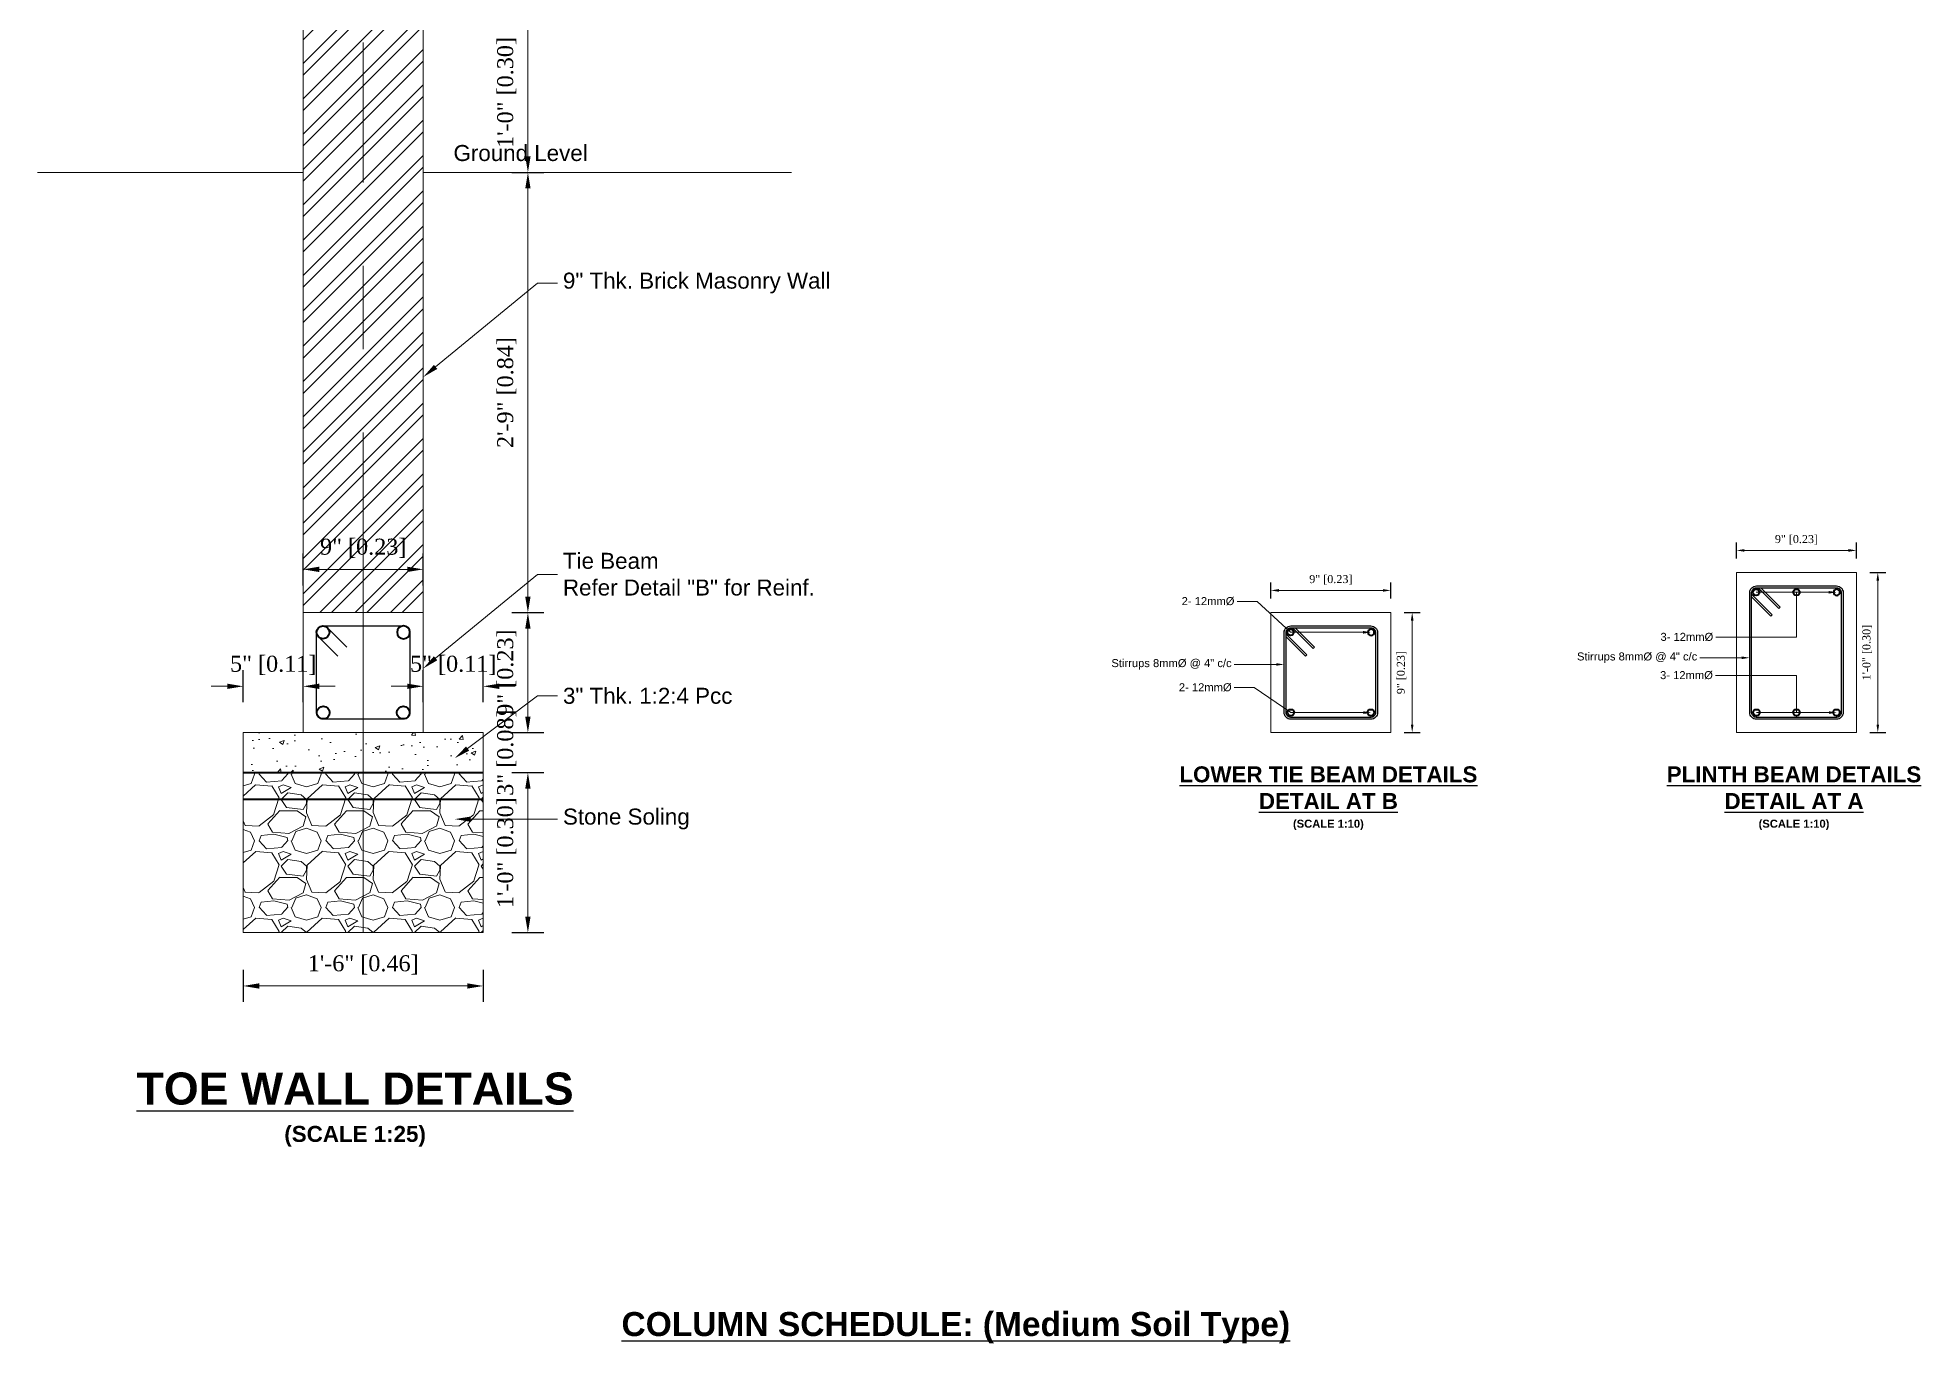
# Model space of a CAD drawing. Header units: feet. Extents: x 4160 to 31260, y -20219 to -1382.
# Drawn here: x 20738.2 to 20879.4, y -5395.6 to -5297.7 of the extents above; entities that cross this region are included whole.
import ezdxf
from ezdxf import colors
from ezdxf.entities.mleader import LeaderData, LeaderLine
from ezdxf.math import Vec2, Vec3

# ---------------------------------------------------------------- set-up
doc = ezdxf.new("R2010")
doc.units = ezdxf.units.FT
doc.header["$LTSCALE"] = 50
doc.header["$MEASUREMENT"] = 0
doc.header["$PDMODE"] = 34
doc.linetypes.add('CENTER2', pattern=[1.125, 0.75, -0.125, 0.125, -0.125])
for name, color, linetype, lineweight in [('IES_WR_Center Line', 7, 'CENTER2', 13), ('IES_WR_Dimension', 7, 'Continuous', 15), ('IES_WR_GL', 3, 'ORIGINAL_GL', 15), ('IES_WR_Hatch ANSI31', 8, 'Continuous', 15), ('IES_WR_Leader', 7, 'Continuous', 15), ('IES_WR_Rebar Concrete Line', 2, 'Continuous', 15), ('IES_WR_Stirrups', 6, 'Continuous', 25), ('IES_WR_Text Structure', 70, 'Continuous', 20), ('Reinforcement', 1, 'Continuous', 40), ('wall', 6, 'Continuous', 40)]:
    doc.layers.add(name, color=color, linetype=linetype, lineweight=lineweight)
doc.layers.add('IES_WR_TEMPLATE-TITLE TEXT', color=7, linetype='Continuous')
doc.styles.add('arial', font='times.ttf')
doc.styles.add('Arial Annotation', font='arial.ttf', dxfattribs={"height": 0.06})
doc.styles.get("Standard").update_dxf_attribs({"font": 'arial.ttf'})
doc.linetypes.add('ORIGINAL_GL', pattern='A,10,-1,["V",Standard,S=2,R=180,X=1,Y=0],-1,0', length=12)
doc.dimstyles.new('SECS', dxfattribs={"dimtxt": 0.06, "dimasz": 0.06, "dimexe": 0.06, "dimexo": 0, "dimgap": 0.04, "dimtad": 1, "dimdec": 0, "dimzin": 3, "dimdsep": 46, "dimlunit": 4, "dimtxsty": 'arial', "dimcen": 1.25, "dimclrd": 256, "dimclrt": 3, "dimadec": 0, "dimazin": 0, "dimtfac": 1, "dimtdec": 0, "dimtix": 1, "dimtofl": 0, "dimtmove": 2, "dimatfit": 1, "dimfxl": 0.06, "dimfxlon": 1, "dimtolj": 1, "dimtzin": 0, "dimlwd": -1, "dimarcsym": 0})

# ---------------------------------------------------------------- blocks, each defined once
blk = doc.blocks.new('REBAR CUT')
at = {"layer": 'Reinforcement'}
blk.add_circle((0, 0), 0.024, dxfattribs=at)
blk = doc.blocks.new('*D413')
at = {"layer": 'Defpoints', "color": 0, "transparency": 16777216}
for p in [(20753.58, -5364.8), (20771.58, -5364.8), (20771.58, -5368.8)]:
    blk.add_point(p, dxfattribs=at)
at = {"layer": 'IES_WR_Dimension', "color": 0, "lineweight": -2, "transparency": 16777216}
for p, q in [((20753.58, -5367.6), (20753.58, -5370)), ((20771.58, -5367.6), (20771.58, -5370))]:
    blk.add_line(p, q, dxfattribs=at)
at = {"layer": 'IES_WR_Dimension', "transparency": 16777216}
blk.add_line((20754.78, -5368.8), (20770.38, -5368.8), dxfattribs=at)
for points in [[(20754.78, -5368.6), (20754.78, -5369), (20753.58, -5368.8)], [(20770.38, -5368.6), (20770.38, -5369), (20771.58, -5368.8)]]:
    blk.add_solid(points, dxfattribs=at)
at = {"layer": 'IES_WR_Dimension', "color": 3, "transparency": 16777216, "insert": (20762.58, -5367.22), "char_height": 1.2, "attachment_point": 5, "style": 'arial'}
blk.add_mtext('\\A1;1\'-6" [0.46]', dxfattribs=at)
blk = doc.blocks.new('*D414')
at = {"layer": 'Defpoints', "color": 0, "transparency": 16777216}
for p in [(20771.58, -5352.8), (20774.93, -5352.8), (20771.58, -5364.8)]:
    blk.add_point(p, dxfattribs=at)
at = {"layer": 'IES_WR_Dimension', "color": 0, "lineweight": -2, "transparency": 16777216}
for p, q in [((20773.73, -5352.8), (20776.13, -5352.8)), ((20773.73, -5364.8), (20776.13, -5364.8))]:
    blk.add_line(p, q, dxfattribs=at)
at = {"layer": 'IES_WR_Dimension', "transparency": 16777216}
blk.add_line((20774.93, -5363.6), (20774.93, -5354), dxfattribs=at)
for points in [[(20774.73, -5354), (20775.13, -5354), (20774.93, -5352.8)], [(20774.73, -5363.6), (20775.13, -5363.6), (20774.93, -5364.8)]]:
    blk.add_solid(points, dxfattribs=at)
at = {"layer": 'IES_WR_Dimension', "color": 3, "transparency": 16777216, "insert": (20773.35, -5358.8), "char_height": 1.2, "attachment_point": 5, "rotation": 90, "style": 'arial'}
blk.add_mtext('\\A1;1\'-0" [0.30]', dxfattribs=at)
blk = doc.blocks.new('*D415')
at = {"layer": 'Defpoints', "color": 0, "transparency": 16777216}
for p in [(20771.58, -5349.8), (20774.93, -5349.8), (20771.58, -5352.8)]:
    blk.add_point(p, dxfattribs=at)
at = {"layer": 'IES_WR_Dimension', "transparency": 16777216}
for p, q in [((20774.93, -5348.6), (20774.93, -5347.4)), ((20774.93, -5354), (20774.93, -5355.2))]:
    blk.add_line(p, q, dxfattribs=at)
at = {"layer": 'IES_WR_Dimension', "color": 0, "lineweight": -2, "transparency": 16777216}
for p, q in [((20773.73, -5349.8), (20776.13, -5349.8)), ((20773.73, -5352.8), (20776.13, -5352.8))]:
    blk.add_line(p, q, dxfattribs=at)
at = {"layer": 'IES_WR_Dimension', "transparency": 16777216}
for points in [[(20774.73, -5348.6), (20775.13, -5348.6), (20774.93, -5349.8)], [(20774.73, -5354), (20775.13, -5354), (20774.93, -5352.8)]]:
    blk.add_solid(points, dxfattribs=at)
at = {"layer": 'IES_WR_Dimension', "color": 3, "transparency": 16777216, "insert": (20773.35, -5351.3), "char_height": 1.2, "attachment_point": 5, "rotation": 90, "style": 'arial'}
blk.add_mtext('\\A1;3" [0.08]', dxfattribs=at)
blk = doc.blocks.new('*D416')
at = {"layer": 'Defpoints', "color": 0, "transparency": 16777216}
for p in [(20767.08, -5340.8), (20774.93, -5340.8), (20771.58, -5349.8)]:
    blk.add_point(p, dxfattribs=at)
at = {"layer": 'IES_WR_Dimension', "color": 0, "lineweight": -2, "transparency": 16777216}
for p, q in [((20773.73, -5340.8), (20776.13, -5340.8)), ((20773.73, -5349.8), (20776.13, -5349.8))]:
    blk.add_line(p, q, dxfattribs=at)
at = {"layer": 'IES_WR_Dimension', "transparency": 16777216}
blk.add_line((20774.93, -5348.6), (20774.93, -5342), dxfattribs=at)
for points in [[(20774.73, -5342), (20775.13, -5342), (20774.93, -5340.8)], [(20774.73, -5348.6), (20775.13, -5348.6), (20774.93, -5349.8)]]:
    blk.add_solid(points, dxfattribs=at)
at = {"layer": 'IES_WR_Dimension', "color": 3, "transparency": 16777216, "insert": (20773.35, -5345.3), "char_height": 1.2, "attachment_point": 5, "rotation": 90, "style": 'arial'}
blk.add_mtext('\\A1;9" [0.23]', dxfattribs=at)
blk = doc.blocks.new('*D417')
at = {"layer": 'Defpoints', "color": 0, "transparency": 16777216}
for p in [(20767.08, -5307.8), (20774.93, -5307.8), (20767.08, -5340.8)]:
    blk.add_point(p, dxfattribs=at)
at = {"layer": 'IES_WR_Dimension', "color": 0, "lineweight": -2, "transparency": 16777216}
for p, q in [((20773.73, -5307.8), (20776.13, -5307.8)), ((20773.73, -5340.8), (20776.13, -5340.8))]:
    blk.add_line(p, q, dxfattribs=at)
at = {"layer": 'IES_WR_Dimension', "transparency": 16777216}
blk.add_line((20774.93, -5339.6), (20774.93, -5309), dxfattribs=at)
for points in [[(20774.73, -5309), (20775.13, -5309), (20774.93, -5307.8)], [(20774.73, -5339.6), (20775.13, -5339.6), (20774.93, -5340.8)]]:
    blk.add_solid(points, dxfattribs=at)
at = {"layer": 'IES_WR_Dimension', "color": 3, "transparency": 16777216, "insert": (20773.35, -5324.3), "char_height": 1.2, "attachment_point": 5, "rotation": 90, "style": 'arial'}
blk.add_mtext('\\A1;2\'-9" [0.84]', dxfattribs=at)
blk = doc.blocks.new('*D418')
at = {"layer": 'Defpoints', "color": 0, "transparency": 16777216}
for p in [(20767.08, -5295.8), (20774.93, -5295.8), (20767.08, -5307.8)]:
    blk.add_point(p, dxfattribs=at)
at = {"layer": 'IES_WR_Dimension', "color": 0, "lineweight": -2, "transparency": 16777216}
for p, q in [((20773.73, -5295.8), (20776.13, -5295.8)), ((20773.73, -5307.8), (20776.13, -5307.8))]:
    blk.add_line(p, q, dxfattribs=at)
at = {"layer": 'IES_WR_Dimension', "transparency": 16777216}
blk.add_line((20774.93, -5306.6), (20774.93, -5297), dxfattribs=at)
for points in [[(20774.73, -5297), (20775.13, -5297), (20774.93, -5295.8)], [(20774.73, -5306.6), (20775.13, -5306.6), (20774.93, -5307.8)]]:
    blk.add_solid(points, dxfattribs=at)
at = {"layer": 'IES_WR_Dimension', "color": 3, "transparency": 16777216, "insert": (20773.35, -5301.8), "char_height": 1.2, "attachment_point": 5, "rotation": 90, "style": 'arial'}
blk.add_mtext('\\A1;1\'-0" [0.30]', dxfattribs=at)
blk = doc.blocks.new('*D420')
at = {"layer": 'Defpoints', "color": 0, "transparency": 16777216}
for p in [(20758.08, -5346.33), (20753.58, -5349.8), (20758.08, -5349.8)]:
    blk.add_point(p, dxfattribs=at)
at = {"layer": 'IES_WR_Dimension', "color": 0, "lineweight": -2, "transparency": 16777216}
for p, q in [((20753.58, -5347.53), (20753.58, -5345.13)), ((20758.08, -5347.53), (20758.08, -5345.13))]:
    blk.add_line(p, q, dxfattribs=at)
at = {"layer": 'IES_WR_Dimension', "transparency": 16777216}
for p, q in [((20752.38, -5346.33), (20751.18, -5346.33)), ((20759.28, -5346.33), (20760.48, -5346.33))]:
    blk.add_line(p, q, dxfattribs=at)
for points in [[(20752.38, -5346.13), (20752.38, -5346.53), (20753.58, -5346.33)], [(20759.28, -5346.13), (20759.28, -5346.53), (20758.08, -5346.33)]]:
    blk.add_solid(points, dxfattribs=at)
at = {"layer": 'IES_WR_Dimension', "color": 3, "transparency": 16777216, "insert": (20755.83, -5344.76), "char_height": 1.2, "attachment_point": 5, "style": 'arial'}
blk.add_mtext('\\A1;5" [0.11]', dxfattribs=at)
blk = doc.blocks.new('*D421')
at = {"layer": 'Defpoints', "color": 0, "transparency": 16777216}
for p in [(20767.08, -5346.33), (20767.08, -5349.8), (20771.58, -5349.8)]:
    blk.add_point(p, dxfattribs=at)
at = {"layer": 'IES_WR_Dimension', "color": 0, "lineweight": -2, "transparency": 16777216}
for p, q in [((20767.08, -5347.53), (20767.08, -5345.13)), ((20771.58, -5347.53), (20771.58, -5345.13))]:
    blk.add_line(p, q, dxfattribs=at)
at = {"layer": 'IES_WR_Dimension', "transparency": 16777216}
for p, q in [((20765.88, -5346.33), (20764.68, -5346.33)), ((20772.78, -5346.33), (20773.98, -5346.33))]:
    blk.add_line(p, q, dxfattribs=at)
for points in [[(20765.88, -5346.13), (20765.88, -5346.53), (20767.08, -5346.33)], [(20772.78, -5346.13), (20772.78, -5346.53), (20771.58, -5346.33)]]:
    blk.add_solid(points, dxfattribs=at)
at = {"layer": 'IES_WR_Dimension', "color": 3, "transparency": 16777216, "insert": (20769.33, -5344.76), "char_height": 1.2, "attachment_point": 5, "style": 'arial'}
blk.add_mtext('\\A1;5" [0.11]', dxfattribs=at)
blk = doc.blocks.new('*D422')
at = {"layer": 'Defpoints', "color": 0, "transparency": 16777216}
for p in [(20767.08, -5337.56), (20758.08, -5340.8), (20767.08, -5340.8)]:
    blk.add_point(p, dxfattribs=at)
at = {"layer": 'IES_WR_Dimension', "color": 0, "lineweight": -2, "transparency": 16777216}
for p, q in [((20758.08, -5338.76), (20758.08, -5336.36)), ((20767.08, -5338.76), (20767.08, -5336.36))]:
    blk.add_line(p, q, dxfattribs=at)
at = {"layer": 'IES_WR_Dimension', "transparency": 16777216}
blk.add_line((20759.28, -5337.56), (20765.88, -5337.56), dxfattribs=at)
for points in [[(20759.28, -5337.36), (20759.28, -5337.76), (20758.08, -5337.56)], [(20765.88, -5337.36), (20765.88, -5337.76), (20767.08, -5337.56)]]:
    blk.add_solid(points, dxfattribs=at)
at = {"layer": 'IES_WR_Dimension', "color": 3, "transparency": 16777216, "insert": (20762.58, -5335.98), "char_height": 1.2, "attachment_point": 5, "style": 'arial'}
blk.add_mtext('\\A1;9" [0.23]', dxfattribs=at)
blk = doc.blocks.new('*D424')
at = {"layer": 'Defpoints', "color": 0, "transparency": 16777216}
for p in [(20839.65, -5339.14), (20830.65, -5340.8), (20839.65, -5340.8)]:
    blk.add_point(p, dxfattribs=at)
at = {"layer": 'IES_WR_Dimension', "color": 0, "lineweight": -2, "transparency": 16777216}
for p, q in [((20830.65, -5339.74), (20830.65, -5338.54)), ((20839.65, -5339.74), (20839.65, -5338.54))]:
    blk.add_line(p, q, dxfattribs=at)
at = {"layer": 'IES_WR_Dimension', "transparency": 16777216}
blk.add_line((20831.25, -5339.14), (20839.05, -5339.14), dxfattribs=at)
for points in [[(20831.25, -5339.04), (20831.25, -5339.24), (20830.65, -5339.14)], [(20839.05, -5339.04), (20839.05, -5339.24), (20839.65, -5339.14)]]:
    blk.add_solid(points, dxfattribs=at)
at = {"layer": 'IES_WR_Dimension', "color": 3, "transparency": 16777216, "insert": (20835.15, -5338.35), "char_height": 0.6, "attachment_point": 5, "style": 'arial'}
blk.add_mtext('\\A1;9" [0.23]', dxfattribs=at)
blk = doc.blocks.new('*D425')
at = {"layer": 'Defpoints', "color": 0, "transparency": 16777216}
for p in [(20839.65, -5340.8), (20841.25, -5340.8), (20839.65, -5349.8)]:
    blk.add_point(p, dxfattribs=at)
at = {"layer": 'IES_WR_Dimension', "color": 0, "lineweight": -2, "transparency": 16777216}
for p, q in [((20840.65, -5340.8), (20841.85, -5340.8)), ((20840.65, -5349.8), (20841.85, -5349.8))]:
    blk.add_line(p, q, dxfattribs=at)
at = {"layer": 'IES_WR_Dimension', "transparency": 16777216}
blk.add_line((20841.25, -5349.2), (20841.25, -5341.4), dxfattribs=at)
for points in [[(20841.15, -5341.4), (20841.35, -5341.4), (20841.25, -5340.8)], [(20841.15, -5349.2), (20841.35, -5349.2), (20841.25, -5349.8)]]:
    blk.add_solid(points, dxfattribs=at)
at = {"layer": 'IES_WR_Dimension', "color": 3, "transparency": 16777216, "insert": (20840.46, -5345.3), "char_height": 0.6, "attachment_point": 5, "rotation": 90, "style": 'arial'}
blk.add_mtext('\\A1;9" [0.23]', dxfattribs=at)
blk = doc.blocks.new('*D426')
at = {"layer": 'Defpoints', "color": 0, "transparency": 16777216}
for p in [(20874.57, -5336.14), (20865.57, -5337.8), (20874.57, -5337.8)]:
    blk.add_point(p, dxfattribs=at)
at = {"layer": 'IES_WR_Dimension', "color": 0, "lineweight": -2, "transparency": 16777216}
for p, q in [((20865.57, -5336.74), (20865.57, -5335.54)), ((20874.57, -5336.74), (20874.57, -5335.54))]:
    blk.add_line(p, q, dxfattribs=at)
at = {"layer": 'IES_WR_Dimension', "transparency": 16777216}
blk.add_line((20866.17, -5336.14), (20873.97, -5336.14), dxfattribs=at)
for points in [[(20866.17, -5336.04), (20866.17, -5336.24), (20865.57, -5336.14)], [(20873.97, -5336.04), (20873.97, -5336.24), (20874.57, -5336.14)]]:
    blk.add_solid(points, dxfattribs=at)
at = {"layer": 'IES_WR_Dimension', "color": 3, "transparency": 16777216, "insert": (20870.07, -5335.35), "char_height": 0.6, "attachment_point": 5, "style": 'arial'}
blk.add_mtext('\\A1;9" [0.23]', dxfattribs=at)
blk = doc.blocks.new('*D427')
at = {"layer": 'Defpoints', "color": 0, "transparency": 16777216}
for p in [(20874.57, -5337.8), (20876.17, -5337.8), (20874.57, -5349.8)]:
    blk.add_point(p, dxfattribs=at)
at = {"layer": 'IES_WR_Dimension', "color": 0, "lineweight": -2, "transparency": 16777216}
for p, q in [((20875.57, -5337.8), (20876.77, -5337.8)), ((20875.57, -5349.8), (20876.77, -5349.8))]:
    blk.add_line(p, q, dxfattribs=at)
at = {"layer": 'IES_WR_Dimension', "transparency": 16777216}
blk.add_line((20876.17, -5349.2), (20876.17, -5338.4), dxfattribs=at)
for points in [[(20876.07, -5338.4), (20876.27, -5338.4), (20876.17, -5337.8)], [(20876.07, -5349.2), (20876.27, -5349.2), (20876.17, -5349.8)]]:
    blk.add_solid(points, dxfattribs=at)
at = {"layer": 'IES_WR_Dimension', "color": 3, "transparency": 16777216, "insert": (20875.38, -5343.8), "char_height": 0.6, "attachment_point": 5, "rotation": 90, "style": 'arial'}
blk.add_mtext('\\A1;1\'-0" [0.30]', dxfattribs=at)

msp = doc.modelspace()

# ---------------------------------------------------------------- hatches: boundary and pattern name
at = {"layer": 'IES_WR_Hatch ANSI31'}
h = msp.add_hatch(dxfattribs=at)
h.set_pattern_fill('ANSI32', color=256, scale=0.25)
h.set_pattern_definition([(45, (20243.2902, -5307.9408), (-1.325825, 1.325825), []), (45, (20244.174, -5307.9408), (-1.325825, 1.325825), [])])
h.paths.add_polyline_path([(20758.08, -5340.8), (20767.08, -5340.8), (20767.08, -5295.8), (20758.08, -5295.8)])
h = msp.add_hatch(dxfattribs=at)
h.set_pattern_fill('AR-CONC', color=256, scale=0.025)
h.set_pattern_definition([(50, (20243.2902, -5307.9408), (3.586301, -0.31376), [0.375, -4.125]), (355, (20243.29, -5307.9408), (-0.693757, 3.76096), [0.3, -3.3]), (100.45144, (20243.589, -5307.967), (2.892544, 3.4472), [0.3187, -3.50571]), (46.1842, (20243.29, -5306.941), (5.336207, -0.827596), [0.5625, -6.1875]), (96.6356, (20243.735, -5307.01), (4.67331, 4.870593), [0.47805, -5.25857]), (351.1842, (20243.29, -5306.941), (4.67331, 4.870593), [0.45, -4.95]), (21, (20243.7902, -5307.1908), (2.984535, -2.013094), [0.375, -4.125]), (326, (20243.79, -5307.1908), (1.216577, 3.62575), [0.3, -3.3]), (71.45144, (20244.039, -5307.3586), (4.201112, 1.612656), [0.3187, -3.50571]), (37.5, (20243.2902, -5307.9408), (0.0607993, 1.6644693), [0, -3.26, 0, -3.35, 0, -3.3125]), (7.5, (20243.2902, -5307.9408), (1.3153477, 1.9720586), [0, -1.91, 0, -3.185, 0, -1.2625]), (327.5, (20242.1752, -5307.9408), (2.6691122, -0.1127744), [0, -1.25, 0, -3.9, 0, -5.175]), (317.5, (20241.6752, -5307.9408), (2.915931, 0.500525), [0, -1.625, 0, -2.59, 0, -3.675])])
h.paths.add_polyline_path([(20762.58, -5352.8), (20771.58, -5352.8), (20771.58, -5349.8), (20762.58, -5349.8)])
h.paths.add_polyline_path([(20762.58, -5352.8), (20762.58, -5349.8), (20758.08, -5349.8), (20753.58, -5349.8), (20753.58, -5352.8)])
h = msp.add_hatch(dxfattribs=at)
h.set_pattern_fill('GRAVEL', color=256, scale=0.25)
h.set_pattern_definition([(228.01279, (20246.89016, -5302.9408), (-40, -45), [0.67268, -66.59544]), (184.96974, (20246.44016, -5303.4408), (60, 5), [1.15434, -114.279624]), (132.51045, (20245.29016, -5303.5408), (50, -55), [0.81394, -80.580163]), (267.27369, (20243.34016, -5304.7908), (5, 100), [1.05119, -104.06779]), (292.833654, (20243.29016, -5305.8408), (-25, 60), [1.030775, -102.046866]), (357.27369, (20243.69016, -5306.7908), (-100, 5), [1.05119, -104.06779]), (37.69424, (20244.74016, -5306.8408), (-65, -50), [1.390145, -137.624243]), (72.25533, (20245.84016, -5305.9908), (35, 110), [1.31244, -129.931607]), (121.429566, (20246.24016, -5304.7408), (-40, 65), [1.05475, -104.420366]), (175.23636, (20245.69016, -5303.8408), (55, -5), [1.20416, -59.003813]), (222.397438, (20244.49016, -5303.7408), (-60, -55), [1.55724, -154.166875]), (138.81407, (20248.29016, -5304.8408), (-35, 30), [0.531505, -52.619224]), (171.469234, (20247.89016, -5304.4908), (65, -10), [1.011185, -100.107557]), (225, (20246.89, -5304.3408), (-6e-16, -5), [0.707105, -6.363963]), (203.19859, (20246.54016, -5303.7408), (25, 10), [0.38079, -37.698076]), (291.8014, (20246.1902, -5303.8908), (-5, 15), [0.538515, -26.38731]), (30.96376, (20246.39016, -5304.3908), (15, 10), [0.874645, -28.280114]), (161.56505, (20247.1402, -5303.9408), (10, -5), [0.632455, -15.178933]), (16.38954, (20243.29016, -5303.8908), (50, 15), [0.886, -87.714226]), (70.346176, (20244.14016, -5303.6408), (-20, -55), [0.743305, -73.58704]), (293.19859, (20247.14016, -5302.9408), (-10, 25), [0.761575, -37.31729]), (343.61046, (20247.44016, -5303.6408), (-50, 15), [0.886, -87.714226]), (339.44395, (20243.29016, -5306.9908), (-25, 10), [0.8544, -41.86562]), (294.77514, (20244.09016, -5307.2908), (-25, 55), [0.71589, -70.873215]), (66.80141, (20247.19016, -5307.9408), (10, 25), [0.761575, -37.31729]), (17.354025, (20247.49016, -5307.2408), (-65, -20), [0.838155, -82.97712]), (69.44395, (20244.74016, -5307.9408), (-10, -25), [0.4272, -42.29282]), (101.30993, (20246.8902, -5307.9408), (-5, 20), [0.25495, -25.240148]), (165.96376, (20246.8402, -5307.6908), (15, -5), [1.030775, -19.584753]), (186.009006, (20245.84016, -5307.4408), (50, 5), [0.95525, -94.569616]), (303.69007, (20246.3902, -5304.8408), (-5, 10), [0.72111, -17.306646]), (353.157227, (20246.79016, -5305.4408), (85, -10), [1.25897, -124.637813]), (60.9454, (20248.04016, -5305.5908), (-20, -35), [0.51478, -50.96337]), (90, (20248.29, -5305.141), (-5, 5), [0.3, -4.7]), (120.25644, (20245.74016, -5307.2908), (20, -35), [0.69462, -68.7676]), (48.01279, (20245.39016, -5306.6908), (40, 45), [1.34536, -65.92276]), (0, (20246.29, -5305.691), (5, 5), [1.3, -3.7]), (325.304846, (20247.59016, -5305.6908), (50, -35), [0.79057, -78.26637]), (254.0546, (20248.24016, -5306.1408), (-5, -20), [0.72801, -35.67254]), (207.645975, (20248.04016, -5306.8408), (-95, -50), [1.185325, -117.34737]), (175.42608, (20246.99016, -5307.3908), (-65, 5), [1.253995, -124.145367])])
h.paths.add_polyline_path([(20762.58, -5352.8), (20753.58, -5352.8), (20753.58, -5364.8), (20762.58, -5364.8)])
h.paths.add_polyline_path([(20771.58, -5352.8), (20762.58, -5352.8), (20762.58, -5364.8), (20771.58, -5364.8)])

# ---------------------------------------------------------------- linework, layer by layer
at = {"layer": 'IES_WR_Center Line'}
msp.add_line((20762.58, -5364.8), (20762.58, -5298.06), dxfattribs=at)
at = {"layer": 'IES_WR_GL', "ltscale": 0.025}
for p, q in [((20738.16, -5307.8), (20758.08, -5307.8)), ((20767.08, -5307.8), (20794.69, -5307.8))]:
    msp.add_line(p, q, dxfattribs=at)
at = {"layer": 'IES_WR_Rebar Concrete Line'}
msp.add_line((20753.58, -5349.8), (20771.58, -5349.8), dxfattribs=at)
for points in [[(20767.08, -5340.8), (20767.08, -5295.8), (20758.08, -5295.8), (20758.08, -5340.8)], [(20753.58, -5352.8), (20753.58, -5349.8)], [(20771.58, -5352.8), (20771.58, -5349.8)]]:
    msp.add_lwpolyline(points, dxfattribs=at)
for points in [[(20865.57, -5337.8), (20874.57, -5337.8), (20874.57, -5349.8), (20865.57, -5349.8)], [(20758.08, -5340.8), (20767.08, -5340.8), (20767.08, -5349.8), (20758.08, -5349.8)], [(20830.65, -5340.8), (20839.65, -5340.8), (20839.65, -5349.8), (20830.65, -5349.8)], [(20753.58, -5352.8), (20771.58, -5352.8), (20771.58, -5364.8), (20753.58, -5364.8)]]:
    msp.add_lwpolyline(points, close=True, dxfattribs=at)
at = {"layer": 'IES_WR_Stirrups'}
for p, q in [((20868.16, -5341.07), (20868.26, -5340.97)), ((20868.84, -5340.39), (20868.74, -5340.49)), ((20833.24, -5344.07), (20833.34, -5343.97)), ((20833.92, -5343.39), (20833.82, -5343.49))]:
    msp.add_line(p, q, dxfattribs=at)
for points in [[(20867.07, -5338.8), (20873.07, -5338.8, -0.414214), (20873.57, -5339.3), (20873.57, -5348.3, -0.414214), (20873.07, -5348.8), (20867.07, -5348.8, -0.414214), (20866.57, -5348.3), (20866.57, -5339.3, -0.414214)], [(20867.07, -5338.94), (20873.07, -5338.94, -0.414214), (20873.43, -5339.3), (20873.43, -5348.3, -0.414214), (20873.07, -5348.66), (20867.07, -5348.66, -0.414214), (20866.71, -5348.3), (20866.71, -5339.3, -0.414214)], [(20759.58, -5341.8), (20765.58, -5341.8, -0.414214), (20766.08, -5342.3), (20766.08, -5348.3, -0.414214), (20765.58, -5348.8), (20759.58, -5348.8, -0.414214), (20759.08, -5348.3), (20759.08, -5342.3, -0.414214)], [(20832.15, -5341.8), (20838.15, -5341.8, -0.414214), (20838.65, -5342.3), (20838.65, -5348.3, -0.414214), (20838.15, -5348.8), (20832.15, -5348.8, -0.414214), (20831.65, -5348.3), (20831.65, -5342.3, -0.414214)], [(20832.15, -5341.94), (20838.15, -5341.94, -0.414214), (20838.51, -5342.3), (20838.51, -5348.3, -0.414214), (20838.15, -5348.66), (20832.15, -5348.66, -0.414214), (20831.79, -5348.3), (20831.79, -5342.3, -0.414214)]]:
    msp.add_lwpolyline(points, format="xyb", close=True, dxfattribs=at)
for points in [[(20866.71, -5339.42), (20868.26, -5340.97)], [(20866.71, -5339.62), (20868.16, -5341.07)], [(20867.19, -5338.94), (20868.74, -5340.49)], [(20867.39, -5338.94), (20868.84, -5340.39)], [(20759.22, -5342.62), (20760.67, -5344.07)], [(20759.9, -5341.94), (20761.35, -5343.39)], [(20831.79, -5342.42), (20833.34, -5343.97)], [(20831.79, -5342.62), (20833.24, -5344.07)], [(20832.27, -5341.94), (20833.82, -5343.49)], [(20832.47, -5341.94), (20833.92, -5343.39)]]:
    msp.add_lwpolyline(points, dxfattribs=at)
at = {"layer": 'wall', "ltscale": 0.1}
for p, q in [((20753.58, -5352.8), (20771.58, -5352.8)), ((20753.58, -5354.8), (20771.58, -5354.8))]:
    msp.add_line(p, q, dxfattribs=at)

# ---------------------------------------------------------------- block references
for p, xscale, yscale, zscale in [((20867.05, -5339.28), 10, 10, 10), ((20870.07, -5339.28), 10, 10, 10), ((20873.09, -5339.28), -10, 10, 10), ((20759.56, -5342.28), 20, 20, 20), ((20765.6, -5342.28), -20, 20, 20), ((20832.13, -5342.28), 10, 10, 10), ((20838.17, -5342.28), -10, 10, 10), ((20759.58, -5348.3), 20, 20, 20), ((20765.58, -5348.3), 20, 20, 20), ((20832.15, -5348.3), 10, 10, 10), ((20838.15, -5348.3), 10, 10, 10), ((20867.07, -5348.3), 10, 10, 10), ((20870.07, -5348.3), 10, 10, 10), ((20873.07, -5348.3), 10, 10, 10)]:
    msp.add_blockref('REBAR CUT', p, dxfattribs=dict(xscale=xscale, yscale=yscale, zscale=zscale))

# ---------------------------------------------------------------- texts
at = {"layer": 'IES_WR_TEMPLATE-TITLE TEXT', "attachment_point": 1, "style": 'Arial Annotation'}
for s, insert, char_height, width in [('\\pxqc;{\\fArial|b1|i0|c0|p34;\\LLOWER TIE BEAM DETAILS\\PDETAIL AT B\\P\\H0.5x;\\l(SCALE 1:10)}', (20819.62, -5352.33), 1.2, 30.6909), ('\\pxqc;{\\fArial|b1|i0|c0|p34;\\LPLINTH BEAM DETAILS\\PDETAIL AT A\\P\\H0.5x;\\l(SCALE 1:10)}', (20854.54, -5352.33), 1.2, 30.6909), ('\\pxqc;{\\fArial|b1|i0|c0|p34;\\LTOE WALL DETAILS\\P\\H0.5x;\\l(SCALE 1:25)}', (20731.28, -5375.29), 2.4, 61.3817), ('{\\fArial|b1|i0|c0|p34;\\LCOLUMN SCHEDULE: (Medium Soil Type)}', (20781.95, -5393.25), 1.8, 62.2926)]:
    msp.add_mtext(s, dxfattribs=dict(at, insert=insert, char_height=char_height, width=width))
at = {"layer": 'IES_WR_Text Structure', "insert": (20769.35, -5305.74), "char_height": 1.2, "width": 61.3817, "attachment_point": 1, "style": 'Arial Annotation'}
msp.add_mtext('Ground Level', dxfattribs=at)

# ---------------------------------------------------------------- dimensions: what is measured, and where the dimension line sits
at = {"layer": 'IES_WR_Dimension'}
for base, p1, p2, picture, middle in [((20774.93, -5295.8), (20767.08, -5307.8), (20767.08, -5295.8), '*D418', (20773.35, -5301.8)), ((20774.93, -5307.8), (20767.08, -5340.8), (20767.08, -5307.8), '*D417', (20773.35, -5324.3)), ((20876.17, -5337.8), (20874.57, -5349.8), (20874.57, -5337.8), '*D427', (20875.38, -5343.8)), ((20774.93, -5340.8), (20771.58, -5349.8), (20767.08, -5340.8), '*D416', (20773.35, -5345.3)), ((20841.25, -5340.8), (20839.65, -5349.8), (20839.65, -5340.8), '*D425', (20840.46, -5345.3)), ((20774.93, -5349.8), (20771.58, -5352.8), (20771.58, -5349.8), '*D415', (20773.35, -5351.3)), ((20774.93, -5352.8), (20771.58, -5364.8), (20771.58, -5352.8), '*D414', (20773.35, -5358.8))]:
    dim = msp.add_linear_dim(base=base, p1=p1, p2=p2, angle=90, dimstyle='SECS', override={"dimscale": 0, "dimtix": 1, "dimtofl": 0, "dimtmove": 2, "dimatfit": 1}, dxfattribs=at)
    dim.commit()
    dim.dimension.update_dxf_attribs({"geometry": picture, "text_midpoint": middle})
for base, p1, p2, picture, middle in [((20767.08, -5337.56), (20758.08, -5340.8), (20767.08, -5340.8), '*D422', (20762.58, -5335.98)), ((20874.57, -5336.14), (20865.57, -5337.8), (20874.57, -5337.8), '*D426', (20870.07, -5335.35)), ((20839.65, -5339.14), (20830.65, -5340.8), (20839.65, -5340.8), '*D424', (20835.15, -5338.35)), ((20758.08095765, -5346.33112648), (20753.58095765, -5349.80033563), (20758.08095765, -5349.80033563), '*D420', (20755.83095765, -5344.75506303)), ((20767.08095765, -5346.33112648), (20771.58095765, -5349.80033563), (20767.08095765, -5349.80033563), '*D421', (20769.33095765, -5344.75506303)), ((20771.58, -5368.8), (20753.58, -5364.8), (20771.58, -5364.8), '*D413', (20762.58, -5367.22))]:
    dim = msp.add_linear_dim(base=base, p1=p1, p2=p2, dimstyle='SECS', override={"dimscale": 0, "dimtix": 1, "dimtofl": 0, "dimtmove": 2, "dimatfit": 1}, dxfattribs=at)
    dim.commit()
    dim.dimension.update_dxf_attribs({"geometry": picture, "text_midpoint": middle})

# ---------------------------------------------------------------- leaders
at = {"layer": 'IES_WR_Leader'}
ml = msp.add_multileader_mtext('Standard', dxfattribs=at)
ml.set_content('9" Thk. Brick Masonry Wall', color=256, style='Arial Annotation')
ml.set_leader_properties(color=256, linetype='ByLayer', lineweight=-1)
ml.build(insert=Vec2(0, 0))
ml.multileader.update_dxf_attribs({"text_left_attachment_type": 2, "text_right_attachment_type": 2, "dogleg_length": 0.0749, "arrow_head_size": 1.2, "scale": 20})
ctx = ml.context
ctx.base_point, ctx.scale, ctx.char_height, ctx.arrow_head_size, ctx.landing_gap_size, ctx.plane_origin = Vec3(20777.16, -5316.09), 20, 1.2, 1.2, 0.4, Vec3(20769.45, -5326.97)
ctx.left_attachment, ctx.right_attachment = 2, 2
notes = []
notes.append((ctx, [(0, (1, 1, 0), (20775.66, -5316.09), (1, 0), 1.5, [(0, [(20767.08, -5323.14)], 0, [])])]))
ctx.mtext.insert, ctx.mtext.flow_direction = Vec3(20777.56, -5315.31), 5
ml = msp.add_multileader_mtext('Standard', dxfattribs=at)
ml.set_content('Tie Beam\\PRefer Detail "B" for Reinf.', color=256, style='Arial Annotation')
ml.set_leader_properties(color=256, linetype='ByLayer', lineweight=-1)
ml.build(insert=Vec2(0, 0))
ml.multileader.update_dxf_attribs({"text_left_attachment_type": 2, "text_right_attachment_type": 2, "dogleg_length": 0.0749, "arrow_head_size": 1.2, "scale": 20})
ctx = ml.context
ctx.base_point, ctx.scale, ctx.char_height, ctx.arrow_head_size, ctx.landing_gap_size, ctx.plane_origin = Vec3(20777.16, -5337.94), 20, 1.2, 1.2, 0.4, Vec3(20769.45, -5348.82)
ctx.left_attachment, ctx.right_attachment = 2, 2
notes.append((ctx, [(0, (1, 1, 0), (20775.66, -5337.94), (1, 0), 1.5, [(0, [(20767.08, -5344.99)], 0, [])])]))
ctx.mtext.insert, ctx.mtext.flow_direction = Vec3(20777.56, -5336.32), 5
ml = msp.add_multileader_mtext('Standard', dxfattribs=at)
ml.set_content('2- 12mm%%C', color=256, style='Arial Annotation')
ml.set_leader_properties(color=256, linetype='ByLayer', lineweight=-1)
ml.build(insert=Vec2(0, 0))
ml.multileader.update_dxf_attribs({"text_left_attachment_type": 2, "text_right_attachment_type": 2, "dogleg_length": 0.15, "arrow_head_size": 0.6, "scale": 10})
ctx = ml.context
ctx.base_point, ctx.scale, ctx.char_height, ctx.arrow_head_size, ctx.landing_gap_size, ctx.plane_origin = Vec3(20823.82, -5339.96), 10, 0.6, 0.6, 0.2, Vec3(20838.17, -5342.28)
ctx.left_attachment, ctx.right_attachment, ctx.text_align_type = 2, 2, 2
notes.append((ctx, [(0, (1, 1, 0), (20829.62, -5339.96), (-1, 0), 1.5, [(1, [(20838.17, -5342.28), (20832.13, -5342.28)], 0, [])])]))
ctx.mtext.insert, ctx.mtext.alignment, ctx.mtext.flow_direction = Vec3(20827.92, -5339.64), 3, 5
ml = msp.add_multileader_mtext('Standard', dxfattribs=at)
ml.set_content('3- 12mm%%C', color=256, style='Arial Annotation')
ml.set_leader_properties(color=256, linetype='ByLayer', lineweight=-1)
ml.build(insert=Vec2(0, 0))
ml.multileader.update_dxf_attribs({"text_left_attachment_type": 2, "text_right_attachment_type": 2, "dogleg_length": 0.15, "arrow_head_size": 0.6, "scale": 10})
ctx = ml.context
ctx.base_point, ctx.scale, ctx.char_height, ctx.arrow_head_size, ctx.landing_gap_size, ctx.plane_origin = Vec3(20859.73, -5342.65), 10, 0.6, 0.6, 0.2, Vec3(20873.09, -5342.28)
ctx.left_attachment, ctx.right_attachment, ctx.text_align_type = 2, 2, 2
notes.append((ctx, [(0, (1, 1, 0), (20870.07, -5342.65), (-1, 0), 6.05, [(2, [(20873.09, -5339.28), (20867.05, -5339.28), (20870.07, -5339.28)], 0, [])])]))
ctx.mtext.insert, ctx.mtext.alignment, ctx.mtext.flow_direction = Vec3(20863.83, -5342.32), 3, 5
ml = msp.add_multileader_mtext('Standard', dxfattribs=at)
ml.set_content('Stirrups 8mm%%C @ 4" c/c', color=256, style='Arial Annotation')
ml.set_leader_properties(color=256, linetype='ByLayer', lineweight=-1)
ml.build(insert=Vec2(0, 0))
ml.multileader.update_dxf_attribs({"text_left_attachment_type": 2, "text_right_attachment_type": 2, "dogleg_length": 0.15, "arrow_head_size": 0.6, "scale": 10})
ctx = ml.context
ctx.base_point, ctx.scale, ctx.char_height, ctx.arrow_head_size, ctx.landing_gap_size, ctx.plane_origin = Vec3(20818.53, -5344.69), 10, 0.6, 0.6, 0.2, Vec3(20831.65, -5344.69)
ctx.left_attachment, ctx.right_attachment, ctx.text_align_type = 2, 2, 2
notes.append((ctx, [(0, (1, 1, 0), (20828.81, -5344.69), (-1, 0), 0.904, [(0, [(20831.65, -5344.69)], 0, [])])]))
ctx.mtext.insert, ctx.mtext.alignment, ctx.mtext.flow_direction = Vec3(20827.71, -5344.29), 3, 5
ml = msp.add_multileader_mtext('Standard', dxfattribs=at)
ml.set_content('Stirrups 8mm%%C @ 4" c/c', color=256, style='Arial Annotation')
ml.set_leader_properties(color=256, linetype='ByLayer', lineweight=-1)
ml.build(insert=Vec2(0, 0))
ml.multileader.update_dxf_attribs({"text_left_attachment_type": 2, "text_right_attachment_type": 2, "dogleg_length": 0.15, "arrow_head_size": 0.6, "scale": 10})
ctx = ml.context
ctx.base_point, ctx.scale, ctx.char_height, ctx.arrow_head_size, ctx.landing_gap_size, ctx.plane_origin = Vec3(20853.46, -5344.19), 10, 0.6, 0.6, 0.2, Vec3(20866.57, -5344.19)
ctx.left_attachment, ctx.right_attachment, ctx.text_align_type = 2, 2, 2
notes.append((ctx, [(0, (1, 1, 0), (20863.73, -5344.19), (-1, 0), 0.904, [(0, [(20866.57, -5344.19)], 0, [])])]))
ctx.mtext.insert, ctx.mtext.alignment, ctx.mtext.flow_direction = Vec3(20862.63, -5343.79), 3, 5
ml = msp.add_multileader_mtext('Standard', dxfattribs=at)
ml.set_content('3- 12mm%%C', color=256, style='Arial Annotation')
ml.set_leader_properties(color=256, linetype='ByLayer', lineweight=-1)
ml.build(insert=Vec2(0, 0))
ml.multileader.update_dxf_attribs({"text_left_attachment_type": 2, "text_right_attachment_type": 2, "dogleg_length": 0.15, "arrow_head_size": 0.6, "scale": 10})
ctx = ml.context
ctx.base_point, ctx.scale, ctx.char_height, ctx.arrow_head_size, ctx.landing_gap_size, ctx.plane_origin = Vec3(20859.71, -5345.52), 10, 0.6, 0.6, 0.2, Vec3(20873.11, -5348.3)
ctx.left_attachment, ctx.right_attachment, ctx.text_align_type = 2, 2, 2
notes.append((ctx, [(0, (1, 1, 0), (20870.07, -5345.52), (-1, 0), 6.07, [(2, [(20873.11, -5348.3), (20867.07, -5348.3), (20870.07, -5348.3)], 0, [])])]))
ctx.mtext.insert, ctx.mtext.alignment, ctx.mtext.flow_direction = Vec3(20863.8, -5345.19), 3, 5
ml = msp.add_multileader_mtext('Standard', dxfattribs=at)
ml.set_content('3" Thk. 1:2:4 Pcc', color=256, style='Arial Annotation')
ml.set_leader_properties(color=256, linetype='ByLayer', lineweight=-1)
ml.build(insert=Vec2(0, 0))
ml.multileader.update_dxf_attribs({"text_left_attachment_type": 2, "text_right_attachment_type": 2, "dogleg_length": 0.0749, "arrow_head_size": 1.2, "scale": 20})
ctx = ml.context
ctx.base_point, ctx.scale, ctx.char_height, ctx.arrow_head_size, ctx.landing_gap_size, ctx.plane_origin = Vec3(20777.16, -5347.05), 20, 1.2, 1.2, 0.4, Vec3(20769.45, -5357.93)
ctx.left_attachment, ctx.right_attachment = 2, 2
notes.append((ctx, [(0, (1, 1, 0), (20775.66, -5347.05), (1, 0), 1.5, [(0, [(20769.45, -5351.72)], 0, [])])]))
ctx.mtext.insert, ctx.mtext.flow_direction = Vec3(20777.56, -5346.44), 5
ml = msp.add_multileader_mtext('Standard', dxfattribs=at)
ml.set_content('2- 12mm%%C', color=256, style='Arial Annotation')
ml.set_leader_properties(color=256, linetype='ByLayer', lineweight=-1)
ml.build(insert=Vec2(0, 0))
ml.multileader.update_dxf_attribs({"text_left_attachment_type": 2, "text_right_attachment_type": 2, "dogleg_length": 0.15, "arrow_head_size": 0.6, "scale": 10})
ctx = ml.context
ctx.base_point, ctx.scale, ctx.char_height, ctx.arrow_head_size, ctx.landing_gap_size, ctx.plane_origin = Vec3(20823.6, -5346.42), 10, 0.6, 0.6, 0.2, Vec3(20838.19, -5348.3)
ctx.left_attachment, ctx.right_attachment, ctx.text_align_type = 2, 2, 2
notes.append((ctx, [(0, (1, 1, 0), (20829.41, -5346.42), (-1, 0), 1.5, [(1, [(20838.19, -5348.3), (20832.15, -5348.3)], 0, [])])]))
ctx.mtext.insert, ctx.mtext.alignment, ctx.mtext.flow_direction = Vec3(20827.71, -5346.1), 3, 5
ml = msp.add_multileader_mtext('Standard', dxfattribs=at)
ml.set_content('Stone Soling', color=256, style='Arial Annotation')
ml.set_leader_properties(color=256, linetype='ByLayer', lineweight=-1)
ml.build(insert=Vec2(0, 0))
ml.multileader.update_dxf_attribs({"text_left_attachment_type": 2, "text_right_attachment_type": 2, "dogleg_length": 0.0749, "arrow_head_size": 1.2, "scale": 20})
ctx = ml.context
ctx.base_point, ctx.scale, ctx.char_height, ctx.arrow_head_size, ctx.landing_gap_size, ctx.plane_origin = Vec3(20777.16, -5356.29), 20, 1.2, 1.2, 0.4, Vec3(20769.45, -5362.5)
ctx.left_attachment, ctx.right_attachment = 2, 2
notes.append((ctx, [(0, (1, 1, 0), (20775.66, -5356.29), (1, 0), 1.5, [(0, [(20769.45, -5356.29)], 0, [])])]))
ctx.mtext.insert, ctx.mtext.flow_direction = Vec3(20777.56, -5355.5), 5
for ctx, leaders in notes:
    for number, flags, end, landing, length, lines in leaders:
        leader = LeaderData()
        leader.index, (leader.has_last_leader_line, leader.has_dogleg_vector, leader.attachment_direction) = number, flags
        leader.last_leader_point, leader.dogleg_vector, leader.dogleg_length = Vec3(end), Vec3(landing), length
        for number, points, colour, breaks in lines:
            line = LeaderLine()
            line.index, line.vertices, line.color, line.breaks = number, Vec3.list(points), colors.encode_raw_color(colour), breaks
            leader.lines.append(line)
        ctx.leaders.append(leader)

doc.saveas('drawing.dxf')
